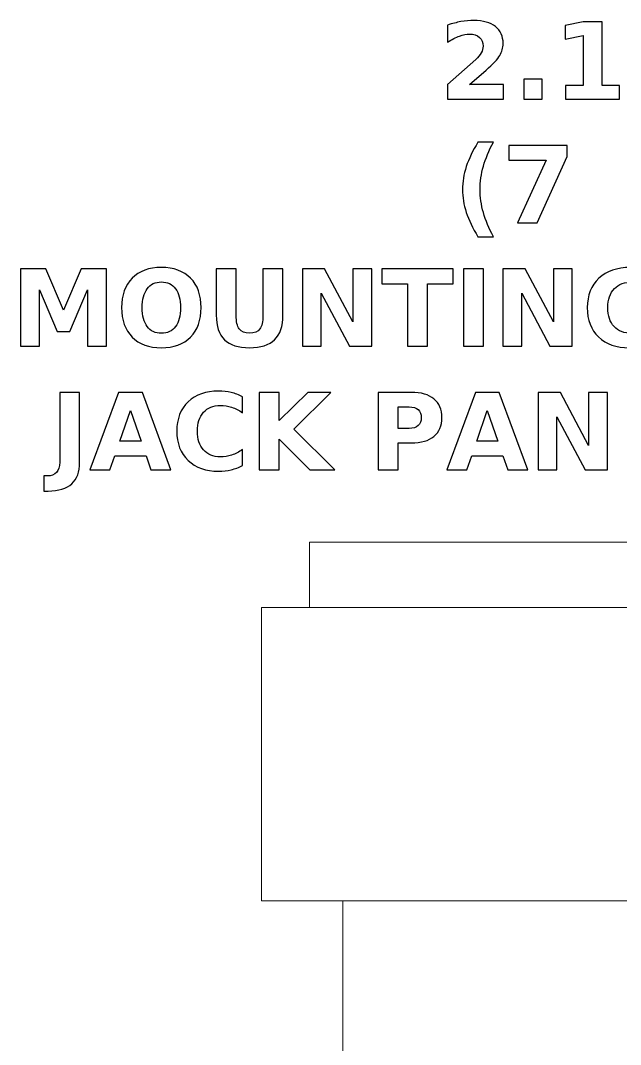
# Model space of a CAD drawing. Header units: centimetres. Extents: x -11.33 to -9.67, y -15.94 to -13.22.
# Drawn here: x -11.329 to -10.531, y -14.581 to -13.219 of the extents above; entities that cross this region are included whole.
import ezdxf

# ---------------------------------------------------------------- set-up
doc = ezdxf.new("R2010")
doc.units = ezdxf.units.CM
doc.header["$MEASUREMENT"] = 0
doc.layers.add('Layer 1', color=7, linetype='Continuous')

msp = doc.modelspace()

# ---------------------------------------------------------------- linework, layer by layer
at = {"layer": 'Layer 1', "lineweight": 20}
for points in [[(-10.94452, -14), (-10.05552, -14), (-10.05552, -13.913), (-10.94452, -13.913), (-10.94452, -14)], [(-11.00799, -14.39), (-9.99199, -14.39), (-9.99199, -14), (-11.00799, -14), (-11.00799, -14.39)], [(-10.9, -15.152), (-10.1, -15.152), (-10.1, -14.39), (-10.9, -14.39), (-10.9, -15.152)]]:
    msp.add_lwpolyline(points, close=True, dxfattribs=at)
at = {"layer": 'Layer 1', "color": 250}
for points, knots in [([(-10.73136, -13.30446), (-10.73136, -13.30446), (-10.68608, -13.30446), (-10.68608, -13.30446), (-10.68608, -13.30446), (-10.68608, -13.30446), (-10.68608, -13.32396), (-10.68608, -13.32396), (-10.68608, -13.32396), (-10.68608, -13.32396), (-10.76085, -13.32396), (-10.76085, -13.32396), (-10.76085, -13.32396), (-10.76085, -13.32396), (-10.76085, -13.30446), (-10.76085, -13.30446), (-10.76085, -13.30446), (-10.76085, -13.30446), (-10.72329, -13.27133), (-10.72329, -13.27133), (-10.72329, -13.27133), (-10.71993, -13.26829), (-10.71746, -13.26533), (-10.71586, -13.26244), (-10.71586, -13.26244), (-10.71424, -13.25954), (-10.71344, -13.25653), (-10.71344, -13.2534), (-10.71344, -13.2534), (-10.71344, -13.24858), (-10.71506, -13.2447), (-10.7183, -13.24176), (-10.7183, -13.24176), (-10.72153, -13.23882), (-10.72583, -13.23737), (-10.73122, -13.23737), (-10.73122, -13.23737), (-10.73535, -13.23737), (-10.73987, -13.23826), (-10.74479, -13.24002), (-10.74479, -13.24002), (-10.7497, -13.24179), (-10.75497, -13.24442), (-10.76057, -13.2479), (-10.76057, -13.2479), (-10.76057, -13.2479), (-10.76057, -13.2253), (-10.76057, -13.2253), (-10.76057, -13.2253), (-10.75459, -13.22333), (-10.74869, -13.22182), (-10.74286, -13.22079), (-10.74286, -13.22079), (-10.73702, -13.21975), (-10.73131, -13.21923), (-10.72569, -13.21923), (-10.72569, -13.21923), (-10.71339, -13.21923), (-10.70382, -13.22194), (-10.697, -13.22737), (-10.697, -13.22737), (-10.69018, -13.23278), (-10.68677, -13.24033), (-10.68677, -13.25004), (-10.68677, -13.25004), (-10.68677, -13.25564), (-10.68822, -13.26086), (-10.69112, -13.26571), (-10.69112, -13.26571), (-10.69401, -13.27055), (-10.7001, -13.27704), (-10.70937, -13.28518), (-10.70937, -13.28518), (-10.70937, -13.28518), (-10.73136, -13.30446), (-10.73136, -13.30446)], [0, 0, 0, 0, 0.0526316, 0.0526316, 0.0526316, 0.0526316, 0.1052632, 0.1052632, 0.1052632, 0.1052632, 0.1578947, 0.1578947, 0.1578947, 0.1578947, 0.2105263, 0.2105263, 0.2105263, 0.2105263, 0.2631579, 0.2631579, 0.2631579, 0.2631579, 0.3157895, 0.3157895, 0.3157895, 0.3157895, 0.3684211, 0.3684211, 0.3684211, 0.3684211, 0.4210526, 0.4210526, 0.4210526, 0.4210526, 0.4736842, 0.4736842, 0.4736842, 0.4736842, 0.5263158, 0.5263158, 0.5263158, 0.5263158, 0.5789474, 0.5789474, 0.5789474, 0.5789474, 0.6315789, 0.6315789, 0.6315789, 0.6315789, 0.6842105, 0.6842105, 0.6842105, 0.6842105, 0.7368421, 0.7368421, 0.7368421, 0.7368421, 0.7894737, 0.7894737, 0.7894737, 0.7894737, 0.8421053, 0.8421053, 0.8421053, 0.8421053, 0.8947368, 0.8947368, 0.8947368, 0.8947368, 0.9473684, 0.9473684, 0.9473684, 0.9473684, 1, 1, 1, 1]), ([(-10.6037, -13.30564), (-10.6037, -13.30564), (-10.58027, -13.30564), (-10.58027, -13.30564), (-10.58027, -13.30564), (-10.58027, -13.30564), (-10.58027, -13.23915), (-10.58027, -13.23915), (-10.58027, -13.23915), (-10.58027, -13.23915), (-10.60431, -13.24412), (-10.60431, -13.24412), (-10.60431, -13.24412), (-10.60431, -13.24412), (-10.60431, -13.22605), (-10.60431, -13.22605), (-10.60431, -13.22605), (-10.60431, -13.22605), (-10.58041, -13.22109), (-10.58041, -13.22109), (-10.58041, -13.22109), (-10.58041, -13.22109), (-10.5552, -13.22109), (-10.5552, -13.22109), (-10.5552, -13.22109), (-10.5552, -13.22109), (-10.5552, -13.30564), (-10.5552, -13.30564), (-10.5552, -13.30564), (-10.5552, -13.30564), (-10.53178, -13.30564), (-10.53178, -13.30564), (-10.53178, -13.30564), (-10.53178, -13.30564), (-10.53178, -13.32396), (-10.53178, -13.32396), (-10.53178, -13.32396), (-10.53178, -13.32396), (-10.6037, -13.32396), (-10.6037, -13.32396), (-10.6037, -13.32396), (-10.6037, -13.32396), (-10.6037, -13.30564), (-10.6037, -13.30564)], [0, 0, 0, 0, 0.0909091, 0.0909091, 0.0909091, 0.0909091, 0.1818182, 0.1818182, 0.1818182, 0.1818182, 0.2727273, 0.2727273, 0.2727273, 0.2727273, 0.3636364, 0.3636364, 0.3636364, 0.3636364, 0.4545455, 0.4545455, 0.4545455, 0.4545455, 0.5454545, 0.5454545, 0.5454545, 0.5454545, 0.6363636, 0.6363636, 0.6363636, 0.6363636, 0.7272727, 0.7272727, 0.7272727, 0.7272727, 0.8181818, 0.8181818, 0.8181818, 0.8181818, 0.9090909, 0.9090909, 0.9090909, 0.9090909, 1, 1, 1, 1]), ([(-10.65944, -13.29729), (-10.65944, -13.29729), (-10.63462, -13.29729), (-10.63462, -13.29729), (-10.63462, -13.29729), (-10.63462, -13.29729), (-10.63462, -13.32396), (-10.63462, -13.32396), (-10.63462, -13.32396), (-10.63462, -13.32396), (-10.65944, -13.32396), (-10.65944, -13.32396), (-10.65944, -13.32396), (-10.65944, -13.32396), (-10.65944, -13.29729), (-10.65944, -13.29729)], [0, 0, 0, 0, 0.25, 0.25, 0.25, 0.25, 0.5, 0.5, 0.5, 0.5, 0.75, 0.75, 0.75, 0.75, 1, 1, 1, 1]), ([(-10.69974, -13.50681), (-10.69974, -13.50681), (-10.7202, -13.50681), (-10.7202, -13.50681), (-10.7202, -13.50681), (-10.72723, -13.49548), (-10.73243, -13.48468), (-10.73577, -13.47445), (-10.73577, -13.47445), (-10.73913, -13.46424), (-10.7408, -13.45411), (-10.7408, -13.44404), (-10.7408, -13.44404), (-10.7408, -13.43398), (-10.73911, -13.42379), (-10.73575, -13.41349), (-10.73575, -13.41349), (-10.73236, -13.40317), (-10.72719, -13.3924), (-10.7202, -13.38113), (-10.7202, -13.38113), (-10.7202, -13.38113), (-10.69974, -13.38113), (-10.69974, -13.38113), (-10.69974, -13.38113), (-10.70562, -13.39202), (-10.71002, -13.40267), (-10.71296, -13.41307), (-10.71296, -13.41307), (-10.7159, -13.42346), (-10.71738, -13.43374), (-10.71738, -13.4439), (-10.71738, -13.4439), (-10.71738, -13.45406), (-10.71592, -13.46434), (-10.71301, -13.47478), (-10.71301, -13.47478), (-10.71009, -13.4852), (-10.70567, -13.49588), (-10.69974, -13.50681)], [0, 0, 0, 0, 0.1, 0.1, 0.1, 0.1, 0.2, 0.2, 0.2, 0.2, 0.3, 0.3, 0.3, 0.3, 0.4, 0.4, 0.4, 0.4, 0.5, 0.5, 0.5, 0.5, 0.6, 0.6, 0.6, 0.6, 0.7, 0.7, 0.7, 0.7, 0.8, 0.8, 0.8, 0.8, 0.9, 0.9, 0.9, 0.9, 1, 1, 1, 1]), ([(-10.67902, -13.38534), (-10.67902, -13.38534), (-10.6015, -13.38534), (-10.6015, -13.38534), (-10.6015, -13.38534), (-10.6015, -13.38534), (-10.6015, -13.4003), (-10.6015, -13.4003), (-10.6015, -13.4003), (-10.6015, -13.4003), (-10.6416, -13.48821), (-10.6416, -13.48821), (-10.6416, -13.48821), (-10.6416, -13.48821), (-10.66745, -13.48821), (-10.66745, -13.48821), (-10.66745, -13.48821), (-10.66745, -13.48821), (-10.62947, -13.40484), (-10.62947, -13.40484), (-10.62947, -13.40484), (-10.62947, -13.40484), (-10.67902, -13.40484), (-10.67902, -13.40484), (-10.67902, -13.40484), (-10.67902, -13.40484), (-10.67902, -13.38534), (-10.67902, -13.38534)], [0, 0, 0, 0, 0.1428571, 0.1428571, 0.1428571, 0.1428571, 0.2857143, 0.2857143, 0.2857143, 0.2857143, 0.4285714, 0.4285714, 0.4285714, 0.4285714, 0.5714286, 0.5714286, 0.5714286, 0.5714286, 0.7142857, 0.7142857, 0.7142857, 0.7142857, 0.8571429, 0.8571429, 0.8571429, 0.8571429, 1, 1, 1, 1]), ([(-11.3288, -13.54959), (-11.3288, -13.54959), (-11.29505, -13.54959), (-11.29505, -13.54959), (-11.29505, -13.54959), (-11.29505, -13.54959), (-11.2716, -13.60465), (-11.2716, -13.60465), (-11.2716, -13.60465), (-11.2716, -13.60465), (-11.24804, -13.54959), (-11.24804, -13.54959), (-11.24804, -13.54959), (-11.24804, -13.54959), (-11.21436, -13.54959), (-11.21436, -13.54959), (-11.21436, -13.54959), (-11.21436, -13.54959), (-11.21436, -13.65246), (-11.21436, -13.65246), (-11.21436, -13.65246), (-11.21436, -13.65246), (-11.23943, -13.65246), (-11.23943, -13.65246), (-11.23943, -13.65246), (-11.23943, -13.65246), (-11.23943, -13.57722), (-11.23943, -13.57722), (-11.23943, -13.57722), (-11.23943, -13.57722), (-11.26314, -13.63268), (-11.26314, -13.63268), (-11.26314, -13.63268), (-11.26314, -13.63268), (-11.27995, -13.63268), (-11.27995, -13.63268), (-11.27995, -13.63268), (-11.27995, -13.63268), (-11.30366, -13.57722), (-11.30366, -13.57722), (-11.30366, -13.57722), (-11.30366, -13.57722), (-11.30366, -13.65246), (-11.30366, -13.65246), (-11.30366, -13.65246), (-11.30366, -13.65246), (-11.3288, -13.65246), (-11.3288, -13.65246), (-11.3288, -13.65246), (-11.3288, -13.65246), (-11.3288, -13.54959), (-11.3288, -13.54959)], [0, 0, 0, 0, 0.0769231, 0.0769231, 0.0769231, 0.0769231, 0.1538462, 0.1538462, 0.1538462, 0.1538462, 0.2307692, 0.2307692, 0.2307692, 0.2307692, 0.3076923, 0.3076923, 0.3076923, 0.3076923, 0.3846154, 0.3846154, 0.3846154, 0.3846154, 0.4615385, 0.4615385, 0.4615385, 0.4615385, 0.5384615, 0.5384615, 0.5384615, 0.5384615, 0.6153846, 0.6153846, 0.6153846, 0.6153846, 0.6923077, 0.6923077, 0.6923077, 0.6923077, 0.7692308, 0.7692308, 0.7692308, 0.7692308, 0.8461538, 0.8461538, 0.8461538, 0.8461538, 0.9230769, 0.9230769, 0.9230769, 0.9230769, 1, 1, 1, 1]), ([(-11.14138, -13.54773), (-11.12485, -13.54773), (-11.11189, -13.55246), (-11.10253, -13.56194), (-11.10253, -13.56194), (-11.09315, -13.57139), (-11.08847, -13.58444), (-11.08847, -13.60112), (-11.08847, -13.60112), (-11.08847, -13.61775), (-11.09315, -13.6308), (-11.10253, -13.64025), (-11.10253, -13.64025), (-11.11189, -13.64973), (-11.12485, -13.65446), (-11.14138, -13.65446), (-11.14138, -13.65446), (-11.15787, -13.65446), (-11.1708, -13.64973), (-11.18021, -13.64025), (-11.18021, -13.64025), (-11.18959, -13.6308), (-11.1943, -13.61775), (-11.1943, -13.60112), (-11.1943, -13.60112), (-11.1943, -13.58444), (-11.18959, -13.57139), (-11.18021, -13.56194), (-11.18021, -13.56194), (-11.1708, -13.55246), (-11.15787, -13.54773), (-11.14138, -13.54773)], [0, 0, 0, 0, 0.125, 0.125, 0.125, 0.125, 0.25, 0.25, 0.25, 0.25, 0.375, 0.375, 0.375, 0.375, 0.5, 0.5, 0.5, 0.5, 0.625, 0.625, 0.625, 0.625, 0.75, 0.75, 0.75, 0.75, 0.875, 0.875, 0.875, 0.875, 1, 1, 1, 1]), ([(-11.0684, -13.54959), (-11.0684, -13.54959), (-11.04187, -13.54959), (-11.04187, -13.54959), (-11.04187, -13.54959), (-11.04187, -13.54959), (-11.04187, -13.61126), (-11.04187, -13.61126), (-11.04187, -13.61126), (-11.04187, -13.61975), (-11.04049, -13.62584), (-11.03771, -13.62948), (-11.03771, -13.62948), (-11.03493, -13.63313), (-11.0304, -13.63496), (-11.02409, -13.63496), (-11.02409, -13.63496), (-11.01774, -13.63496), (-11.01318, -13.63313), (-11.01041, -13.62948), (-11.01041, -13.62948), (-11.00763, -13.62584), (-11.00624, -13.61975), (-11.00624, -13.61126), (-11.00624, -13.61126), (-11.00624, -13.61126), (-11.00624, -13.54959), (-11.00624, -13.54959), (-11.00624, -13.54959), (-11.00624, -13.54959), (-10.97971, -13.54959), (-10.97971, -13.54959), (-10.97971, -13.54959), (-10.97971, -13.54959), (-10.97971, -13.61126), (-10.97971, -13.61126), (-10.97971, -13.61126), (-10.97971, -13.62581), (-10.98336, -13.63666), (-10.99067, -13.64378), (-10.99067, -13.64378), (-10.99796, -13.65091), (-11.00911, -13.65446), (-11.02409, -13.65446), (-11.02409, -13.65446), (-11.03903, -13.65446), (-11.05015, -13.65091), (-11.05744, -13.64378), (-11.05744, -13.64378), (-11.06476, -13.63666), (-11.0684, -13.62581), (-11.0684, -13.61126), (-11.0684, -13.61126), (-11.0684, -13.61126), (-11.0684, -13.54959), (-11.0684, -13.54959)], [0, 0, 0, 0, 0.0714286, 0.0714286, 0.0714286, 0.0714286, 0.1428571, 0.1428571, 0.1428571, 0.1428571, 0.2142857, 0.2142857, 0.2142857, 0.2142857, 0.2857143, 0.2857143, 0.2857143, 0.2857143, 0.3571429, 0.3571429, 0.3571429, 0.3571429, 0.4285714, 0.4285714, 0.4285714, 0.4285714, 0.5, 0.5, 0.5, 0.5, 0.5714286, 0.5714286, 0.5714286, 0.5714286, 0.6428571, 0.6428571, 0.6428571, 0.6428571, 0.7142857, 0.7142857, 0.7142857, 0.7142857, 0.7857143, 0.7857143, 0.7857143, 0.7857143, 0.8571429, 0.8571429, 0.8571429, 0.8571429, 0.9285714, 0.9285714, 0.9285714, 0.9285714, 1, 1, 1, 1]), ([(-10.95382, -13.54959), (-10.95382, -13.54959), (-10.92419, -13.54959), (-10.92419, -13.54959), (-10.92419, -13.54959), (-10.92419, -13.54959), (-10.88677, -13.62015), (-10.88677, -13.62015), (-10.88677, -13.62015), (-10.88677, -13.62015), (-10.88677, -13.54959), (-10.88677, -13.54959), (-10.88677, -13.54959), (-10.88677, -13.54959), (-10.86163, -13.54959), (-10.86163, -13.54959), (-10.86163, -13.54959), (-10.86163, -13.54959), (-10.86163, -13.65246), (-10.86163, -13.65246), (-10.86163, -13.65246), (-10.86163, -13.65246), (-10.89126, -13.65246), (-10.89126, -13.65246), (-10.89126, -13.65246), (-10.89126, -13.65246), (-10.92868, -13.5819), (-10.92868, -13.5819), (-10.92868, -13.5819), (-10.92868, -13.5819), (-10.92868, -13.65246), (-10.92868, -13.65246), (-10.92868, -13.65246), (-10.92868, -13.65246), (-10.95382, -13.65246), (-10.95382, -13.65246), (-10.95382, -13.65246), (-10.95382, -13.65246), (-10.95382, -13.54959), (-10.95382, -13.54959)], [0, 0, 0, 0, 0.1, 0.1, 0.1, 0.1, 0.2, 0.2, 0.2, 0.2, 0.3, 0.3, 0.3, 0.3, 0.4, 0.4, 0.4, 0.4, 0.5, 0.5, 0.5, 0.5, 0.6, 0.6, 0.6, 0.6, 0.7, 0.7, 0.7, 0.7, 0.8, 0.8, 0.8, 0.8, 0.9, 0.9, 0.9, 0.9, 1, 1, 1, 1]), ([(-10.84801, -13.54959), (-10.84801, -13.54959), (-10.75321, -13.54959), (-10.75321, -13.54959), (-10.75321, -13.54959), (-10.75321, -13.54959), (-10.75321, -13.56965), (-10.75321, -13.56965), (-10.75321, -13.56965), (-10.75321, -13.56965), (-10.78731, -13.56965), (-10.78731, -13.56965), (-10.78731, -13.56965), (-10.78731, -13.56965), (-10.78731, -13.65246), (-10.78731, -13.65246), (-10.78731, -13.65246), (-10.78731, -13.65246), (-10.81384, -13.65246), (-10.81384, -13.65246), (-10.81384, -13.65246), (-10.81384, -13.65246), (-10.81384, -13.56965), (-10.81384, -13.56965), (-10.81384, -13.56965), (-10.81384, -13.56965), (-10.84801, -13.56965), (-10.84801, -13.56965), (-10.84801, -13.56965), (-10.84801, -13.56965), (-10.84801, -13.54959), (-10.84801, -13.54959)], [0, 0, 0, 0, 0.125, 0.125, 0.125, 0.125, 0.25, 0.25, 0.25, 0.25, 0.375, 0.375, 0.375, 0.375, 0.5, 0.5, 0.5, 0.5, 0.625, 0.625, 0.625, 0.625, 0.75, 0.75, 0.75, 0.75, 0.875, 0.875, 0.875, 0.875, 1, 1, 1, 1]), ([(-10.73947, -13.54959), (-10.73947, -13.54959), (-10.71294, -13.54959), (-10.71294, -13.54959), (-10.71294, -13.54959), (-10.71294, -13.54959), (-10.71294, -13.65246), (-10.71294, -13.65246), (-10.71294, -13.65246), (-10.71294, -13.65246), (-10.73947, -13.65246), (-10.73947, -13.65246), (-10.73947, -13.65246), (-10.73947, -13.65246), (-10.73947, -13.54959), (-10.73947, -13.54959)], [0, 0, 0, 0, 0.25, 0.25, 0.25, 0.25, 0.5, 0.5, 0.5, 0.5, 0.75, 0.75, 0.75, 0.75, 1, 1, 1, 1]), ([(-10.68698, -13.54959), (-10.68698, -13.54959), (-10.65735, -13.54959), (-10.65735, -13.54959), (-10.65735, -13.54959), (-10.65735, -13.54959), (-10.61993, -13.62015), (-10.61993, -13.62015), (-10.61993, -13.62015), (-10.61993, -13.62015), (-10.61993, -13.54959), (-10.61993, -13.54959), (-10.61993, -13.54959), (-10.61993, -13.54959), (-10.59479, -13.54959), (-10.59479, -13.54959), (-10.59479, -13.54959), (-10.59479, -13.54959), (-10.59479, -13.65246), (-10.59479, -13.65246), (-10.59479, -13.65246), (-10.59479, -13.65246), (-10.62442, -13.65246), (-10.62442, -13.65246), (-10.62442, -13.65246), (-10.62442, -13.65246), (-10.66184, -13.5819), (-10.66184, -13.5819), (-10.66184, -13.5819), (-10.66184, -13.5819), (-10.66184, -13.65246), (-10.66184, -13.65246), (-10.66184, -13.65246), (-10.66184, -13.65246), (-10.68698, -13.65246), (-10.68698, -13.65246), (-10.68698, -13.65246), (-10.68698, -13.65246), (-10.68698, -13.54959), (-10.68698, -13.54959)], [0, 0, 0, 0, 0.1, 0.1, 0.1, 0.1, 0.2, 0.2, 0.2, 0.2, 0.3, 0.3, 0.3, 0.3, 0.4, 0.4, 0.4, 0.4, 0.5, 0.5, 0.5, 0.5, 0.6, 0.6, 0.6, 0.6, 0.7, 0.7, 0.7, 0.7, 0.8, 0.8, 0.8, 0.8, 0.9, 0.9, 0.9, 0.9, 1, 1, 1, 1]), ([(-10.47642, -13.64482), (-10.48303, -13.64804), (-10.48989, -13.65044), (-10.49702, -13.65206), (-10.49702, -13.65206), (-10.50415, -13.65366), (-10.51148, -13.65446), (-10.51908, -13.65446), (-10.51908, -13.65446), (-10.5362, -13.65446), (-10.54977, -13.64966), (-10.55979, -13.64009), (-10.55979, -13.64009), (-10.56981, -13.63052), (-10.57482, -13.61754), (-10.57482, -13.60112), (-10.57482, -13.60112), (-10.57482, -13.58454), (-10.56971, -13.57151), (-10.55953, -13.56198), (-10.55953, -13.56198), (-10.54932, -13.55248), (-10.53535, -13.54773), (-10.51762, -13.54773), (-10.51762, -13.54773), (-10.51078, -13.54773), (-10.50422, -13.54837), (-10.49794, -13.54966), (-10.49794, -13.54966), (-10.49168, -13.55095), (-10.48575, -13.55286), (-10.4802, -13.55538), (-10.4802, -13.55538), (-10.4802, -13.55538), (-10.4802, -13.57666), (-10.4802, -13.57666), (-10.4802, -13.57666), (-10.48594, -13.57339), (-10.49166, -13.57097), (-10.49733, -13.56937), (-10.49733, -13.56937), (-10.50299, -13.56775), (-10.50868, -13.56695), (-10.51438, -13.56695), (-10.51438, -13.56695), (-10.52496, -13.56695), (-10.5331, -13.56991), (-10.53881, -13.57581), (-10.53881, -13.57581), (-10.54453, -13.58172), (-10.5474, -13.59016), (-10.5474, -13.60112), (-10.5474, -13.60112), (-10.5474, -13.61201), (-10.54464, -13.62043), (-10.53912, -13.62635), (-10.53912, -13.62635), (-10.53361, -13.63228), (-10.52578, -13.63524), (-10.51562, -13.63524), (-10.51562, -13.63524), (-10.51287, -13.63524), (-10.51031, -13.63508), (-10.50793, -13.63473), (-10.50793, -13.63473), (-10.50556, -13.63437), (-10.50344, -13.63383), (-10.50156, -13.6331), (-10.50156, -13.6331), (-10.50156, -13.6331), (-10.50156, -13.61311), (-10.50156, -13.61311), (-10.50156, -13.61311), (-10.50156, -13.61311), (-10.51774, -13.61311), (-10.51774, -13.61311), (-10.51774, -13.61311), (-10.51774, -13.61311), (-10.51774, -13.59533), (-10.51774, -13.59533), (-10.51774, -13.59533), (-10.51774, -13.59533), (-10.47642, -13.59533), (-10.47642, -13.59533), (-10.47642, -13.59533), (-10.47642, -13.59533), (-10.47642, -13.64482), (-10.47642, -13.64482)], [0, 0, 0, 0, 0.0454545, 0.0454545, 0.0454545, 0.0454545, 0.0909091, 0.0909091, 0.0909091, 0.0909091, 0.1363636, 0.1363636, 0.1363636, 0.1363636, 0.1818182, 0.1818182, 0.1818182, 0.1818182, 0.2272727, 0.2272727, 0.2272727, 0.2272727, 0.2727273, 0.2727273, 0.2727273, 0.2727273, 0.3181818, 0.3181818, 0.3181818, 0.3181818, 0.3636364, 0.3636364, 0.3636364, 0.3636364, 0.4090909, 0.4090909, 0.4090909, 0.4090909, 0.4545455, 0.4545455, 0.4545455, 0.4545455, 0.5, 0.5, 0.5, 0.5, 0.5454545, 0.5454545, 0.5454545, 0.5454545, 0.5909091, 0.5909091, 0.5909091, 0.5909091, 0.6363636, 0.6363636, 0.6363636, 0.6363636, 0.6818182, 0.6818182, 0.6818182, 0.6818182, 0.7272727, 0.7272727, 0.7272727, 0.7272727, 0.7727273, 0.7727273, 0.7727273, 0.7727273, 0.8181818, 0.8181818, 0.8181818, 0.8181818, 0.8636364, 0.8636364, 0.8636364, 0.8636364, 0.9090909, 0.9090909, 0.9090909, 0.9090909, 0.9545455, 0.9545455, 0.9545455, 0.9545455, 1, 1, 1, 1]), ([(-11.14138, -13.56695), (-11.14947, -13.56695), (-11.15573, -13.56993), (-11.1602, -13.57591), (-11.1602, -13.57591), (-11.16464, -13.58188), (-11.16688, -13.59028), (-11.16688, -13.60112), (-11.16688, -13.60112), (-11.16688, -13.61194), (-11.16464, -13.62031), (-11.1602, -13.62628), (-11.1602, -13.62628), (-11.15573, -13.63226), (-11.14947, -13.63524), (-11.14138, -13.63524), (-11.14138, -13.63524), (-11.13324, -13.63524), (-11.12697, -13.63226), (-11.1225, -13.62628), (-11.1225, -13.62628), (-11.11805, -13.62031), (-11.11582, -13.61194), (-11.11582, -13.60112), (-11.11582, -13.60112), (-11.11582, -13.59028), (-11.11805, -13.58188), (-11.1225, -13.57591), (-11.1225, -13.57591), (-11.12697, -13.56993), (-11.13324, -13.56695), (-11.14138, -13.56695)], [0, 0, 0, 0, 0.125, 0.125, 0.125, 0.125, 0.25, 0.25, 0.25, 0.25, 0.375, 0.375, 0.375, 0.375, 0.5, 0.5, 0.5, 0.5, 0.625, 0.625, 0.625, 0.625, 0.75, 0.75, 0.75, 0.75, 0.875, 0.875, 0.875, 0.875, 1, 1, 1, 1]), ([(-11.03335, -13.81107), (-11.03821, -13.81358), (-11.04329, -13.81549), (-11.04859, -13.81678), (-11.04859, -13.81678), (-11.05385, -13.81807), (-11.05938, -13.81871), (-11.06512, -13.81871), (-11.06512, -13.81871), (-11.08224, -13.81871), (-11.09581, -13.81391), (-11.10583, -13.80434), (-11.10583, -13.80434), (-11.11585, -13.79477), (-11.12086, -13.78179), (-11.12086, -13.76537), (-11.12086, -13.76537), (-11.12086, -13.74893), (-11.11585, -13.73592), (-11.10583, -13.72635), (-11.10583, -13.72635), (-11.09581, -13.71678), (-11.08224, -13.71198), (-11.06512, -13.71198), (-11.06512, -13.71198), (-11.05938, -13.71198), (-11.05385, -13.71262), (-11.04859, -13.71391), (-11.04859, -13.71391), (-11.04329, -13.7152), (-11.03821, -13.71711), (-11.03335, -13.71963), (-11.03335, -13.71963), (-11.03335, -13.71963), (-11.03335, -13.74091), (-11.03335, -13.74091), (-11.03335, -13.74091), (-11.03826, -13.73755), (-11.04311, -13.7351), (-11.04788, -13.73355), (-11.04788, -13.73355), (-11.05265, -13.73197), (-11.05769, -13.7312), (-11.06298, -13.7312), (-11.06298, -13.7312), (-11.07243, -13.7312), (-11.07989, -13.73423), (-11.0853, -13.7403), (-11.0853, -13.7403), (-11.09073, -13.74637), (-11.09344, -13.75472), (-11.09344, -13.76537), (-11.09344, -13.76537), (-11.09344, -13.776), (-11.09073, -13.78433), (-11.0853, -13.79039), (-11.0853, -13.79039), (-11.07989, -13.79646), (-11.07243, -13.79949), (-11.06298, -13.79949), (-11.06298, -13.79949), (-11.05769, -13.79949), (-11.05265, -13.79872), (-11.04788, -13.79714), (-11.04788, -13.79714), (-11.04311, -13.79559), (-11.03826, -13.79314), (-11.03335, -13.78978), (-11.03335, -13.78978), (-11.03335, -13.78978), (-11.03335, -13.81107), (-11.03335, -13.81107)], [0, 0, 0, 0, 0.0555556, 0.0555556, 0.0555556, 0.0555556, 0.1111111, 0.1111111, 0.1111111, 0.1111111, 0.1666667, 0.1666667, 0.1666667, 0.1666667, 0.2222222, 0.2222222, 0.2222222, 0.2222222, 0.2777778, 0.2777778, 0.2777778, 0.2777778, 0.3333333, 0.3333333, 0.3333333, 0.3333333, 0.3888889, 0.3888889, 0.3888889, 0.3888889, 0.4444444, 0.4444444, 0.4444444, 0.4444444, 0.5, 0.5, 0.5, 0.5, 0.5555556, 0.5555556, 0.5555556, 0.5555556, 0.6111111, 0.6111111, 0.6111111, 0.6111111, 0.6666667, 0.6666667, 0.6666667, 0.6666667, 0.7222222, 0.7222222, 0.7222222, 0.7222222, 0.7777778, 0.7777778, 0.7777778, 0.7777778, 0.8333333, 0.8333333, 0.8333333, 0.8333333, 0.8888889, 0.8888889, 0.8888889, 0.8888889, 0.9444444, 0.9444444, 0.9444444, 0.9444444, 1, 1, 1, 1]), ([(-11.27664, -13.71384), (-11.27664, -13.71384), (-11.25011, -13.71384), (-11.25011, -13.71384), (-11.25011, -13.71384), (-11.25011, -13.71384), (-11.25011, -13.80671), (-11.25011, -13.80671), (-11.25011, -13.80671), (-11.25011, -13.81953), (-11.25359, -13.8291), (-11.26055, -13.83545), (-11.26055, -13.83545), (-11.26752, -13.84178), (-11.27805, -13.84496), (-11.29214, -13.84496), (-11.29214, -13.84496), (-11.29214, -13.84496), (-11.29753, -13.84496), (-11.29753, -13.84496), (-11.29753, -13.84496), (-11.29753, -13.84496), (-11.29753, -13.82489), (-11.29753, -13.82489), (-11.29753, -13.82489), (-11.29753, -13.82489), (-11.29339, -13.82489), (-11.29339, -13.82489), (-11.29339, -13.82489), (-11.28788, -13.82489), (-11.2837, -13.82337), (-11.28087, -13.82028), (-11.28087, -13.82028), (-11.27805, -13.8172), (-11.27664, -13.81269), (-11.27664, -13.80671), (-11.27664, -13.80671), (-11.27664, -13.80671), (-11.27664, -13.71384), (-11.27664, -13.71384)], [0, 0, 0, 0, 0.1, 0.1, 0.1, 0.1, 0.2, 0.2, 0.2, 0.2, 0.3, 0.3, 0.3, 0.3, 0.4, 0.4, 0.4, 0.4, 0.5, 0.5, 0.5, 0.5, 0.6, 0.6, 0.6, 0.6, 0.7, 0.7, 0.7, 0.7, 0.8, 0.8, 0.8, 0.8, 0.9, 0.9, 0.9, 0.9, 1, 1, 1, 1]), ([(-11.16173, -13.79799), (-11.16173, -13.79799), (-11.20322, -13.79799), (-11.20322, -13.79799), (-11.20322, -13.79799), (-11.20322, -13.79799), (-11.20976, -13.81671), (-11.20976, -13.81671), (-11.20976, -13.81671), (-11.20976, -13.81671), (-11.23643, -13.81671), (-11.23643, -13.81671), (-11.23643, -13.81671), (-11.23643, -13.81671), (-11.19833, -13.71384), (-11.19833, -13.71384), (-11.19833, -13.71384), (-11.19833, -13.71384), (-11.1667, -13.71384), (-11.1667, -13.71384), (-11.1667, -13.71384), (-11.1667, -13.71384), (-11.1286, -13.81671), (-11.1286, -13.81671), (-11.1286, -13.81671), (-11.1286, -13.81671), (-11.15527, -13.81671), (-11.15527, -13.81671), (-11.15527, -13.81671), (-11.15527, -13.81671), (-11.16173, -13.79799), (-11.16173, -13.79799)], [0, 0, 0, 0, 0.125, 0.125, 0.125, 0.125, 0.25, 0.25, 0.25, 0.25, 0.375, 0.375, 0.375, 0.375, 0.5, 0.5, 0.5, 0.5, 0.625, 0.625, 0.625, 0.625, 0.75, 0.75, 0.75, 0.75, 0.875, 0.875, 0.875, 0.875, 1, 1, 1, 1]), ([(-11.01138, -13.71384), (-11.01138, -13.71384), (-10.98485, -13.71384), (-10.98485, -13.71384), (-10.98485, -13.71384), (-10.98485, -13.71384), (-10.98485, -13.7514), (-10.98485, -13.7514), (-10.98485, -13.7514), (-10.98485, -13.7514), (-10.94661, -13.71384), (-10.94661, -13.71384), (-10.94661, -13.71384), (-10.94661, -13.71384), (-10.91583, -13.71384), (-10.91583, -13.71384), (-10.91583, -13.71384), (-10.91583, -13.71384), (-10.96536, -13.76255), (-10.96536, -13.76255), (-10.96536, -13.76255), (-10.96536, -13.76255), (-10.91072, -13.81671), (-10.91072, -13.81671), (-10.91072, -13.81671), (-10.91072, -13.81671), (-10.94393, -13.81671), (-10.94393, -13.81671), (-10.94393, -13.81671), (-10.94393, -13.81671), (-10.98485, -13.77619), (-10.98485, -13.77619), (-10.98485, -13.77619), (-10.98485, -13.77619), (-10.98485, -13.81671), (-10.98485, -13.81671), (-10.98485, -13.81671), (-10.98485, -13.81671), (-11.01138, -13.81671), (-11.01138, -13.81671), (-11.01138, -13.81671), (-11.01138, -13.81671), (-11.01138, -13.71384), (-11.01138, -13.71384)], [0, 0, 0, 0, 0.0909091, 0.0909091, 0.0909091, 0.0909091, 0.1818182, 0.1818182, 0.1818182, 0.1818182, 0.2727273, 0.2727273, 0.2727273, 0.2727273, 0.3636364, 0.3636364, 0.3636364, 0.3636364, 0.4545455, 0.4545455, 0.4545455, 0.4545455, 0.5454545, 0.5454545, 0.5454545, 0.5454545, 0.6363636, 0.6363636, 0.6363636, 0.6363636, 0.7272727, 0.7272727, 0.7272727, 0.7272727, 0.8181818, 0.8181818, 0.8181818, 0.8181818, 0.9090909, 0.9090909, 0.9090909, 0.9090909, 1, 1, 1, 1]), ([(-10.85291, -13.71384), (-10.85291, -13.71384), (-10.80889, -13.71384), (-10.80889, -13.71384), (-10.80889, -13.71384), (-10.79579, -13.71384), (-10.78574, -13.71676), (-10.77873, -13.72257), (-10.77873, -13.72257), (-10.77173, -13.72838), (-10.76822, -13.73665), (-10.76822, -13.7474), (-10.76822, -13.7474), (-10.76822, -13.75817), (-10.77173, -13.76647), (-10.77873, -13.77228), (-10.77873, -13.77228), (-10.78574, -13.77809), (-10.79579, -13.78101), (-10.80889, -13.78101), (-10.80889, -13.78101), (-10.80889, -13.78101), (-10.82638, -13.78101), (-10.82638, -13.78101), (-10.82638, -13.78101), (-10.82638, -13.78101), (-10.82638, -13.81671), (-10.82638, -13.81671), (-10.82638, -13.81671), (-10.82638, -13.81671), (-10.85291, -13.81671), (-10.85291, -13.81671), (-10.85291, -13.81671), (-10.85291, -13.81671), (-10.85291, -13.71384), (-10.85291, -13.71384)], [0, 0, 0, 0, 0.1111111, 0.1111111, 0.1111111, 0.1111111, 0.2222222, 0.2222222, 0.2222222, 0.2222222, 0.3333333, 0.3333333, 0.3333333, 0.3333333, 0.4444444, 0.4444444, 0.4444444, 0.4444444, 0.5555556, 0.5555556, 0.5555556, 0.5555556, 0.6666667, 0.6666667, 0.6666667, 0.6666667, 0.7777778, 0.7777778, 0.7777778, 0.7777778, 0.8888889, 0.8888889, 0.8888889, 0.8888889, 1, 1, 1, 1]), ([(-10.68708, -13.79799), (-10.68708, -13.79799), (-10.72857, -13.79799), (-10.72857, -13.79799), (-10.72857, -13.79799), (-10.72857, -13.79799), (-10.73511, -13.81671), (-10.73511, -13.81671), (-10.73511, -13.81671), (-10.73511, -13.81671), (-10.76178, -13.81671), (-10.76178, -13.81671), (-10.76178, -13.81671), (-10.76178, -13.81671), (-10.72368, -13.71384), (-10.72368, -13.71384), (-10.72368, -13.71384), (-10.72368, -13.71384), (-10.69205, -13.71384), (-10.69205, -13.71384), (-10.69205, -13.71384), (-10.69205, -13.71384), (-10.65395, -13.81671), (-10.65395, -13.81671), (-10.65395, -13.81671), (-10.65395, -13.81671), (-10.68062, -13.81671), (-10.68062, -13.81671), (-10.68062, -13.81671), (-10.68062, -13.81671), (-10.68708, -13.79799), (-10.68708, -13.79799)], [0, 0, 0, 0, 0.125, 0.125, 0.125, 0.125, 0.25, 0.25, 0.25, 0.25, 0.375, 0.375, 0.375, 0.375, 0.5, 0.5, 0.5, 0.5, 0.625, 0.625, 0.625, 0.625, 0.75, 0.75, 0.75, 0.75, 0.875, 0.875, 0.875, 0.875, 1, 1, 1, 1]), ([(-10.64028, -13.71384), (-10.64028, -13.71384), (-10.61065, -13.71384), (-10.61065, -13.71384), (-10.61065, -13.71384), (-10.61065, -13.71384), (-10.57323, -13.7844), (-10.57323, -13.7844), (-10.57323, -13.7844), (-10.57323, -13.7844), (-10.57323, -13.71384), (-10.57323, -13.71384), (-10.57323, -13.71384), (-10.57323, -13.71384), (-10.54809, -13.71384), (-10.54809, -13.71384), (-10.54809, -13.71384), (-10.54809, -13.71384), (-10.54809, -13.81671), (-10.54809, -13.81671), (-10.54809, -13.81671), (-10.54809, -13.81671), (-10.57772, -13.81671), (-10.57772, -13.81671), (-10.57772, -13.81671), (-10.57772, -13.81671), (-10.61514, -13.74615), (-10.61514, -13.74615), (-10.61514, -13.74615), (-10.61514, -13.74615), (-10.61514, -13.81671), (-10.61514, -13.81671), (-10.61514, -13.81671), (-10.61514, -13.81671), (-10.64028, -13.81671), (-10.64028, -13.81671), (-10.64028, -13.81671), (-10.64028, -13.81671), (-10.64028, -13.71384), (-10.64028, -13.71384)], [0, 0, 0, 0, 0.1, 0.1, 0.1, 0.1, 0.2, 0.2, 0.2, 0.2, 0.3, 0.3, 0.3, 0.3, 0.4, 0.4, 0.4, 0.4, 0.5, 0.5, 0.5, 0.5, 0.6, 0.6, 0.6, 0.6, 0.7, 0.7, 0.7, 0.7, 0.8, 0.8, 0.8, 0.8, 0.9, 0.9, 0.9, 0.9, 1, 1, 1, 1]), ([(-11.19661, -13.77889), (-11.19661, -13.77889), (-11.16841, -13.77889), (-11.16841, -13.77889), (-11.16841, -13.77889), (-11.16841, -13.77889), (-11.18248, -13.73797), (-11.18248, -13.73797), (-11.18248, -13.73797), (-11.18248, -13.73797), (-11.19661, -13.77889), (-11.19661, -13.77889)], [0, 0, 0, 0, 0.3333333, 0.3333333, 0.3333333, 0.3333333, 0.6666667, 0.6666667, 0.6666667, 0.6666667, 1, 1, 1, 1]), ([(-10.82638, -13.73306), (-10.82638, -13.73306), (-10.82638, -13.76179), (-10.82638, -13.76179), (-10.82638, -13.76179), (-10.82638, -13.76179), (-10.81171, -13.76179), (-10.81171, -13.76179), (-10.81171, -13.76179), (-10.80656, -13.76179), (-10.80258, -13.76055), (-10.79978, -13.75803), (-10.79978, -13.75803), (-10.79698, -13.75554), (-10.79557, -13.75199), (-10.79557, -13.7474), (-10.79557, -13.7474), (-10.79557, -13.74279), (-10.79698, -13.73926), (-10.79978, -13.73677), (-10.79978, -13.73677), (-10.80258, -13.7343), (-10.80656, -13.73306), (-10.81171, -13.73306), (-10.81171, -13.73306), (-10.81171, -13.73306), (-10.82638, -13.73306), (-10.82638, -13.73306)], [0, 0, 0, 0, 0.1428571, 0.1428571, 0.1428571, 0.1428571, 0.2857143, 0.2857143, 0.2857143, 0.2857143, 0.4285714, 0.4285714, 0.4285714, 0.4285714, 0.5714286, 0.5714286, 0.5714286, 0.5714286, 0.7142857, 0.7142857, 0.7142857, 0.7142857, 0.8571429, 0.8571429, 0.8571429, 0.8571429, 1, 1, 1, 1]), ([(-10.72196, -13.77889), (-10.72196, -13.77889), (-10.69376, -13.77889), (-10.69376, -13.77889), (-10.69376, -13.77889), (-10.69376, -13.77889), (-10.70783, -13.73797), (-10.70783, -13.73797), (-10.70783, -13.73797), (-10.70783, -13.73797), (-10.72196, -13.77889), (-10.72196, -13.77889)], [0, 0, 0, 0, 0.3333333, 0.3333333, 0.3333333, 0.3333333, 0.6666667, 0.6666667, 0.6666667, 0.6666667, 1, 1, 1, 1])]:
    msp.add_open_spline(points, degree=3, knots=knots, dxfattribs=at)

doc.saveas('drawing.dxf')
